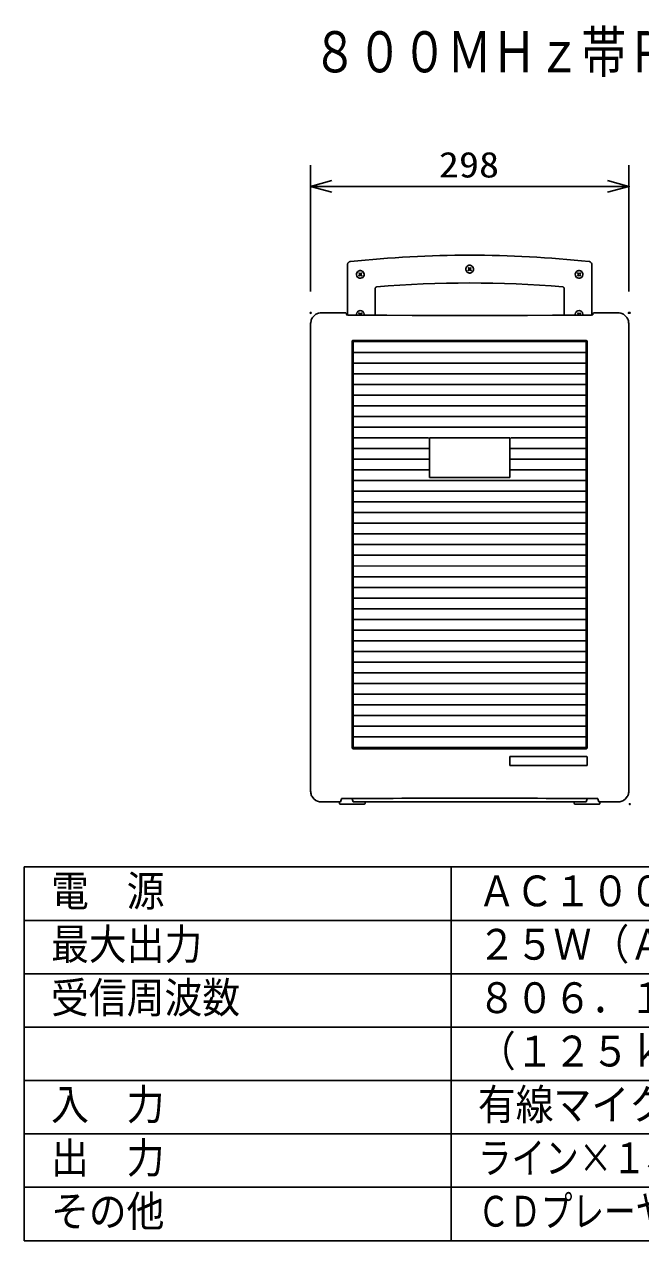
# Model space of a CAD drawing. Units: millimetres, scale not verified. Extents: x -63 to 62, y -57 to 57.
# Drawn here: x -62.7 to -5, y -56.5 to 57.4 of the extents above; entities that cross this region are included whole.
import ezdxf
from ezdxf.enums import TextEntityAlignment as Align

# ---------------------------------------------------------------- set-up
doc = ezdxf.new("R2010")
doc.units = ezdxf.units.MM
doc.header["$LTSCALE"] = 0.190236
doc.header["$PDMODE"] = 32
doc.header["$PDSIZE"] = 0.0951
for name, color, linetype in [('0-0_MOJI1', 2, 'Continuous'), ('0-2_GAIKEI', 1, 'Continuous'), ('0-3_WAKU', 3, 'Continuous'), ('0-4_DEFPOINTS', 7, 'Continuous')]:
    doc.layers.add(name, color=color, linetype=linetype)
doc.styles.add('ＭＳ ゴシック', font='')
doc.styles.get('ＭＳ ゴシック').set_extended_font_data('MS Gothic')

# ---------------------------------------------------------------- blocks, each defined once
blk = doc.blocks.new('_OPEN30')
at = {"layer": '0-4_DEFPOINTS'}
blk.add_line((0, 0), (-1, 0), dxfattribs=at)
blk.add_lwpolyline([(-1, 0.26795), (0, 0), (-1, -0.26795)], dxfattribs=at)

msp = doc.modelspace()

# ---------------------------------------------------------------- linework, layer by layer
at = {"layer": '0-2_GAIKEI', "color": 7}
for p, q in [((-32.4226, 34.9015), (-32.4226, 30.1896)), ((-32.1544, 35.1995), (-32.1879, 35.194)), ((-9.5226, 34.9015), (-9.5226, 30.1896)), ((-9.5226, 30.1896), (-9.5226, 34.1924)), ((-12.1226, 32.6727), (-12.1226, 30.169)), ((-34.874, 30.3876), (-32.6074, 30.3876)), ((-32.4954, 30.2013), (-32.5556, 30.3823)), ((-9.3895, 30.3823), (-9.4498, 30.2013)), ((-9.3378, 30.3876), (-7.0712, 30.3876)), ((-35.8726, -14.4125), (-35.8726, 29.389)), ((-6.0725, 29.389), (-6.0725, -14.4125)), ((-33.0703, -15.4125), (-34.8712, -15.4125)), ((-33.1831, -15.4125), (-33.1751, -15.5651)), ((-33.1252, -15.6125), (-30.82, -15.6125)), ((-32.9729, -15.1067), (-33.0704, -15.4073)), ((-32.0223, -15.1036), (-32.9228, -15.1036)), ((-31.8748, -15.4073), (-31.9723, -15.1067)), ((-10.0703, -15.4125), (-31.8748, -15.4125)), ((-30.7701, -15.5651), (-30.7621, -15.4125)), ((-11.183, -15.4125), (-11.175, -15.5651)), ((-11.1251, -15.6125), (-8.82, -15.6125)), ((-9.9729, -15.1067), (-10.0703, -15.4073)), ((-9.0223, -15.1036), (-9.9228, -15.1036)), ((-8.8748, -15.4073), (-8.9722, -15.1067)), ((-7.0739, -15.4125), (-8.8748, -15.4125)), ((-8.7701, -15.5651), (-8.7621, -15.4125))]:
    msp.add_line(p, q, dxfattribs=at)
at = {"layer": '0-2_GAIKEI'}
for p, q in [((-21.0612, 34.5304), (-21.1237, 34.5951)), ((-21.1237, 34.3819), (-21.0612, 34.4466)), ((-21.0792, 34.6397), (-21.0145, 34.5772)), ((-21.0792, 34.3373), (-21.0145, 34.3999)), ((-21.046, 34.4885), (-21.0612, 34.5304)), ((-21.0612, 34.4466), (-21.046, 34.4885)), ((-21.0145, 34.5772), (-20.9726, 34.5619)), ((-21.0145, 34.3999), (-20.9726, 34.4151)), ((-20.9726, 34.5619), (-20.9307, 34.5772)), ((-20.9726, 34.4151), (-20.9307, 34.3999)), ((-20.9307, 34.5772), (-20.8659, 34.6397)), ((-20.9307, 34.3999), (-20.8659, 34.3373)), ((-20.8839, 34.5304), (-20.8992, 34.4885)), ((-20.8992, 34.4885), (-20.8839, 34.4466)), ((-20.8839, 34.5304), (-20.8214, 34.5951)), ((-20.8214, 34.3819), (-20.8839, 34.4466)), ((-31.3112, 34.0303), (-31.3738, 34.0951)), ((-31.3738, 33.8818), (-31.3112, 33.9465)), ((-31.3292, 34.1396), (-31.2645, 34.0771)), ((-31.3292, 33.8373), (-31.2645, 33.8998)), ((-31.296, 33.9884), (-31.3112, 34.0303)), ((-31.3112, 33.9465), (-31.296, 33.9884)), ((-31.2645, 34.0771), (-31.2226, 34.0618)), ((-31.2645, 33.8998), (-31.2226, 33.915)), ((-31.2226, 34.0618), (-31.1807, 34.0771)), ((-31.2226, 33.915), (-31.1807, 33.8998)), ((-31.1807, 34.0771), (-31.116, 34.1396)), ((-31.1807, 33.8998), (-31.116, 33.8373)), ((-31.1339, 34.0303), (-31.1492, 33.9884)), ((-31.1492, 33.9884), (-31.1339, 33.9465)), ((-31.1339, 34.0303), (-31.0714, 34.0951)), ((-31.0714, 33.8818), (-31.1339, 33.9465)), ((-10.8112, 34.0303), (-10.8737, 34.0951)), ((-10.8737, 33.8818), (-10.8112, 33.9465)), ((-10.8292, 34.1396), (-10.7645, 34.0771)), ((-10.8292, 33.8373), (-10.7645, 33.8998)), ((-10.796, 33.9884), (-10.8112, 34.0303)), ((-10.8112, 33.9465), (-10.796, 33.9884)), ((-10.7645, 34.0771), (-10.7226, 34.0618)), ((-10.7645, 33.8998), (-10.7226, 33.915)), ((-10.7226, 34.0618), (-10.6807, 34.0771)), ((-10.7226, 33.915), (-10.6807, 33.8998)), ((-10.6807, 34.0771), (-10.6159, 34.1396)), ((-10.6807, 33.8998), (-10.6159, 33.8373)), ((-10.6339, 34.0303), (-10.6492, 33.9884)), ((-10.6492, 33.9884), (-10.6339, 33.9465)), ((-10.6339, 34.0303), (-10.5714, 34.0951)), ((-10.5714, 33.8818), (-10.6339, 33.9465)), ((-31.3112, 30.2804), (-31.3738, 30.3451)), ((-31.3307, 30.1765), (-31.3112, 30.1966)), ((-31.3292, 30.3897), (-31.2645, 30.3271)), ((-31.296, 30.2385), (-31.3112, 30.2804)), ((-31.3112, 30.1966), (-31.296, 30.2385)), ((-31.2645, 30.3271), (-31.2226, 30.3119)), ((-31.2226, 30.3119), (-31.1807, 30.3271)), ((-31.1807, 30.3271), (-31.116, 30.3897)), ((-31.1339, 30.2804), (-31.1492, 30.2385)), ((-31.1492, 30.2385), (-31.1339, 30.1966)), ((-31.1339, 30.2804), (-31.0714, 30.3451)), ((-31.1135, 30.1754), (-31.1339, 30.1966)), ((-10.8112, 30.2804), (-10.8737, 30.3451)), ((-10.8317, 30.1754), (-10.8112, 30.1966)), ((-10.8292, 30.3897), (-10.7645, 30.3271)), ((-10.796, 30.2385), (-10.8112, 30.2804)), ((-10.8112, 30.1966), (-10.796, 30.2385)), ((-10.7645, 30.3271), (-10.7226, 30.3119)), ((-10.7226, 30.3119), (-10.6807, 30.3271)), ((-10.6807, 30.3271), (-10.6159, 30.3897)), ((-10.6339, 30.2804), (-10.6492, 30.2385)), ((-10.6492, 30.2385), (-10.6339, 30.1966)), ((-10.6339, 30.2804), (-10.5714, 30.3451)), ((-10.6145, 30.1765), (-10.6339, 30.1966)), ((-10.0516, 27.7069), (-31.8935, 27.7069)), ((-10.0516, 27.7069), (-10.0516, -10.3125)), ((-31.8935, 26.6859), (-10.0516, 26.6859)), ((-31.8935, 25.6859), (-10.0516, 25.6859)), ((-31.8935, 24.6859), (-10.0516, 24.6859)), ((-31.8935, 23.6859), (-10.0516, 23.6859)), ((-31.8935, 22.6859), (-10.0516, 22.6859)), ((-31.8935, 21.6859), (-10.0516, 21.6859)), ((-31.8935, 20.6859), (-10.0516, 20.6859)), ((-10.0516, 19.6859), (-31.8935, 19.6859)), ((-31.8935, 18.6859), (-24.833, 18.6859)), ((-24.7476, 14.9859), (-24.7476, 18.6859)), ((-24.7476, 18.6859), (-17.1976, 18.6859)), ((-17.1976, 14.9859), (-17.1976, 18.6859)), ((-17.1122, 18.6859), (-10.0516, 18.6859)), ((-31.8935, 17.6859), (-24.833, 17.6859)), ((-10.0516, 17.6859), (-17.1122, 17.6859)), ((-31.8935, 16.6859), (-24.833, 16.6859)), ((-17.1122, 16.6859), (-10.0516, 16.6859)), ((-31.8935, 15.6859), (-24.833, 15.6859)), ((-17.1976, 14.9859), (-24.7476, 14.9859)), ((-17.1122, 15.6859), (-10.0516, 15.6859)), ((-31.8935, 14.6859), (-10.0516, 14.6859)), ((-10.0516, 13.6841), (-31.8935, 13.6832)), ((-10.0516, 12.6841), (-31.8935, 12.6832)), ((-10.0516, 11.6841), (-31.8935, 11.6832)), ((-31.8935, 10.6859), (-10.0516, 10.6859)), ((-31.8935, 9.6859), (-10.0516, 9.6859)), ((-10.0516, 8.684), (-31.8935, 8.6837)), ((-31.8935, 7.6859), (-10.0516, 7.6859)), ((-10.0516, 6.684), (-31.8935, 6.6832)), ((-10.0516, 5.684), (-31.8935, 5.6831)), ((-10.0516, 4.684), (-31.8935, 4.6838)), ((-31.8935, 3.6858), (-10.0516, 3.6858)), ((-31.8935, 2.6858), (-10.0516, 2.6858)), ((-31.8935, 1.6858), (-10.0516, 1.6858)), ((-10.0516, 0.684), (-31.8935, 0.6836)), ((-31.8935, -0.3142), (-10.0516, -0.3142)), ((-31.8935, -1.3142), (-10.0516, -1.3142)), ((-10.0516, -2.316), (-31.8935, -2.3168)), ((-31.8935, -3.3142), (-10.0516, -3.3142)), ((-10.0516, -4.316), (-31.8935, -4.3163)), ((-31.8935, -5.3142), (-10.0516, -5.3142)), ((-31.8935, -6.3142), (-10.0516, -6.3142)), ((-31.8935, -7.3142), (-10.0516, -7.3142)), ((-31.8935, -8.3142), (-10.0516, -8.3142)), ((-31.8935, -9.3142), (-10.0516, -9.3142)), ((-17.2226, -11.9625), (-17.2226, -11.2125)), ((-10.0226, -11.1625), (-17.1726, -11.1625)), ((-9.9726, -11.2125), (-9.9726, -11.9625)), ((-17.1726, -12.0125), (-10.0226, -12.0125))]:
    msp.add_line(p, q, dxfattribs=at)
at = {"layer": '0-2_GAIKEI', "color": 7}
for points in [[(-32.4131, 34.9764), (-32.4174, 34.9565), (-32.4206, 34.9364), (-32.422, 34.919), (-32.4226, 34.9015)], [(-32.1879, 35.194), (-32.2201, 35.1842), (-32.2513, 35.1723), (-32.295, 35.1472), (-32.3338, 35.1145), (-32.3668, 35.0761), (-32.3923, 35.0328), (-32.4036, 35.005), (-32.4131, 34.9764)], [(-9.5226, 34.9015), (-9.5233, 34.919), (-9.5246, 34.9364), (-9.5344, 34.9858), (-9.5528, 35.0328), (-9.5787, 35.076), (-9.6114, 35.1145), (-9.6501, 35.1473), (-9.6938, 35.1723), (-9.7413, 35.1884), (-9.7907, 35.1995)], [(-29.8226, 30.169), (-29.8226, 32.6727), (-29.8221, 32.683), (-29.8212, 32.6933), (-29.8158, 32.7179), (-29.806, 32.7412), (-29.7926, 32.7625), (-29.7759, 32.7814), (-29.7562, 32.7974), (-29.7341, 32.8094), (-29.7102, 32.817), (-29.6853, 32.822)], [(-12.2598, 32.822), (-12.2496, 32.8206), (-12.2394, 32.8188), (-12.2154, 32.8114), (-12.1929, 32.7997), (-12.1728, 32.7846), (-12.1554, 32.7663), (-12.1411, 32.7454), (-12.131, 32.7223), (-12.1255, 32.6979), (-12.1226, 32.6727)], [(-34.874, 30.3876), (-34.9841, 30.3791), (-35.1317, 30.3538), (-35.2181, 30.3277), (-35.2957, 30.2943), (-35.3723, 30.2541), (-35.4467, 30.2073), (-35.5162, 30.1541), (-35.5803, 30.0953), (-35.6391, 30.0311), (-35.6923, 29.9617), (-35.7391, 29.8873), (-35.7794, 29.8106), (-35.8127, 29.733), (-35.8388, 29.6467), (-35.8641, 29.499), (-35.8726, 29.389)], [(-32.5851, 30.3823), (-32.5878, 30.3835), (-32.5916, 30.385), (-32.5958, 30.3863), (-32.6001, 30.387), (-32.6043, 30.3874), (-32.6074, 30.3876)], [(-32.4954, 30.2013), (-32.4932, 30.1996), (-32.4893, 30.198), (-32.4797, 30.1955), (-32.4713, 30.1945), (-32.457, 30.1929), (-32.4418, 30.1912), (-32.3669, 30.1857), (-32.2954, 30.1835), (-32.2347, 30.1821), (-32.1649, 30.181), (-32.1494, 30.1809), (-32.1386, 30.1808)], [(-32.1386, 30.1808), (-30.7094, 30.1735), (-28.7442, 30.1651), (-26.377, 30.1572), (-23.7418, 30.1514), (-20.9726, 30.1491), (-18.2034, 30.1514), (-15.5682, 30.1572), (-13.201, 30.1651), (-11.2358, 30.1735), (-9.8065, 30.1808)], [(-9.8065, 30.1808), (-9.7957, 30.1809), (-9.7803, 30.181), (-9.7105, 30.1821), (-9.6497, 30.1835), (-9.5783, 30.1857), (-9.5033, 30.1912), (-9.4882, 30.1929), (-9.4739, 30.1945), (-9.4654, 30.1955), (-9.4558, 30.198), (-9.4519, 30.1996), (-9.4498, 30.2013)], [(-9.3378, 30.3876), (-9.3409, 30.3874), (-9.3451, 30.387), (-9.3494, 30.3863), (-9.3536, 30.385), (-9.3573, 30.3835), (-9.3601, 30.3823)], [(-6.0725, 29.389), (-6.081, 29.499), (-6.1063, 29.6467), (-6.1325, 29.733), (-6.1658, 29.8106), (-6.206, 29.8873), (-6.2529, 29.9617), (-6.306, 30.0311), (-6.3649, 30.0953), (-6.429, 30.1541), (-6.4984, 30.2073), (-6.5729, 30.2541), (-6.6495, 30.2943), (-6.7271, 30.3277), (-6.8134, 30.3538), (-6.9611, 30.3791), (-7.0712, 30.3876)], [(-35.8726, -14.4125), (-35.8688, -14.4858), (-35.8574, -14.5862), (-35.8384, -14.6751), (-35.8122, -14.7545), (-35.7791, -14.834), (-35.7384, -14.9125), (-35.5751, -15.1201), (-35.3719, -15.2785), (-35.2234, -15.3522), (-35.0451, -15.3973), (-34.9437, -15.4087), (-34.8712, -15.4125)], [(-7.0739, -15.4125), (-7.0014, -15.4087), (-6.9, -15.3973), (-6.7217, -15.3522), (-6.5732, -15.2785), (-6.3701, -15.1201), (-6.2067, -14.9125), (-6.1661, -14.834), (-6.1329, -14.7545), (-6.1067, -14.6751), (-6.0878, -14.5862), (-6.0763, -14.4858), (-6.0725, -14.4125)], [(-32.9228, -15.1036), (-32.9229, -15.1036), (-32.9229, -15.1036), (-32.9276, -15.1036), (-32.9316, -15.1037), (-32.9396, -15.1038), (-32.9479, -15.104), (-32.9571, -15.1044), (-32.9662, -15.1052), (-32.9681, -15.1054), (-32.9699, -15.1057), (-32.971, -15.1058), (-32.9722, -15.1062), (-32.9726, -15.1065), (-32.9729, -15.1067)], [(-31.9723, -15.1067), (-31.9725, -15.1065), (-31.973, -15.1062), (-31.9742, -15.1058), (-31.9753, -15.1057), (-31.9771, -15.1054), (-31.979, -15.1052), (-31.9883, -15.1044), (-31.9973, -15.104), (-32.005, -15.1038), (-32.0136, -15.1037), (-32.0187, -15.1036), (-32.0223, -15.1036)], [(-9.9228, -15.1036), (-9.9228, -15.1036), (-9.9229, -15.1036), (-9.9276, -15.1036), (-9.9316, -15.1037), (-9.9395, -15.1038), (-9.9479, -15.104), (-9.957, -15.1044), (-9.9662, -15.1052), (-9.9681, -15.1054), (-9.9699, -15.1057), (-9.9709, -15.1058), (-9.9721, -15.1062), (-9.9726, -15.1065), (-9.9729, -15.1067)], [(-8.9722, -15.1067), (-8.9725, -15.1065), (-8.973, -15.1062), (-8.9742, -15.1058), (-8.9753, -15.1057), (-8.977, -15.1054), (-8.9789, -15.1052), (-8.9883, -15.1044), (-8.9972, -15.104), (-9.0049, -15.1038), (-9.0136, -15.1037), (-9.0186, -15.1036), (-9.0222, -15.1036)]]:
    msp.add_lwpolyline(points, dxfattribs=at)
at = {"layer": '0-2_GAIKEI'}
for points in [[(-31.4808, 34.2384), (-31.4339, 34.2778), (-31.3835, 34.3115), (-31.3277, 34.3347), (-31.2681, 34.3472), (-31.2074, 34.3495), (-31.1474, 34.3416), (-31.0892, 34.3233), (-31.0352, 34.2952), (-31.0265, 34.2895), (-31.0179, 34.2836)], [(-20.6147, 34.4492), (-20.6276, 34.3898), (-20.6464, 34.3326), (-20.6751, 34.2802), (-20.7129, 34.2334), (-20.7582, 34.1927), (-20.8094, 34.1601), (-20.8662, 34.1365), (-20.9261, 34.1232), (-20.9858, 34.1203), (-21.0451, 34.1276), (-21.1013, 34.1444), (-21.1539, 34.1702), (-21.2027, 34.2053), (-21.2452, 34.248), (-21.2816, 34.2988), (-21.3081, 34.3551), (-21.3212, 34.4015), (-21.3305, 34.4492)], [(-21.2051, 34.7624), (-21.1546, 34.797), (-21.1012, 34.8257), (-21.0434, 34.8434), (-20.9828, 34.85), (-20.9222, 34.8464), (-20.8633, 34.8326), (-20.8071, 34.8088), (-20.7561, 34.7756), (-20.748, 34.769), (-20.74, 34.7624)], [(-10.9272, 34.2836), (-10.8736, 34.3132), (-10.8176, 34.3365), (-10.7584, 34.3485), (-10.6975, 34.3492), (-10.6375, 34.3397), (-10.5802, 34.3203), (-10.5266, 34.2911), (-10.4791, 34.2531), (-10.4717, 34.2458), (-10.4644, 34.2384)], [(-31.9947, -10.3125), (-31.9947, 27.6876), (-31.9924, 27.7076), (-31.988, 27.7271), (-31.9799, 27.7455), (-31.9686, 27.7622), (-31.9548, 27.7768), (-31.9388, 27.789), (-31.9208, 27.7985), (-31.9016, 27.8045), (-31.8882, 27.8065), (-31.8746, 27.8076), (-10.0705, 27.8076), (-10.0503, 27.8052), (-10.0306, 27.8008), (-10.0121, 27.7926), (-9.9952, 27.781), (-9.9806, 27.767), (-9.9684, 27.7507), (-9.9591, 27.7326), (-9.9533, 27.7133), (-9.9515, 27.7005), (-9.9505, 27.6876), (-9.9505, -10.3125), (-9.9528, -10.3326), (-9.9572, -10.3521), (-9.9652, -10.3704), (-9.9765, -10.3872), (-9.9904, -10.4018), (-10.0064, -10.4139), (-10.0243, -10.4234), (-10.0436, -10.4294), (-10.0569, -10.4314), (-10.0705, -10.4325), (-31.8746, -10.4325), (-31.8949, -10.4301), (-31.9145, -10.4257), (-31.9331, -10.4175), (-31.9499, -10.406), (-31.9646, -10.3919)], [(-10.0516, -10.3125), (-31.8935, -10.3125), (-31.8935, 27.7069)], [(-31.9646, -10.3919), (-31.9767, -10.3756), (-31.986, -10.3576), (-31.9919, -10.3382), (-31.9937, -10.3254), (-31.9947, -10.3125)], [(-17.1726, -11.1625), (-17.181, -11.1635), (-17.1891, -11.1653), (-17.1968, -11.1687), (-17.2038, -11.1735), (-17.2099, -11.1793), (-17.215, -11.186), (-17.2189, -11.1935), (-17.2214, -11.2016), (-17.2221, -11.207), (-17.2226, -11.2125)], [(-9.9726, -11.2125), (-9.9735, -11.2041), (-9.9753, -11.196), (-9.9787, -11.1884), (-9.9834, -11.1814), (-9.9892, -11.1753), (-9.9958, -11.1702), (-10.0033, -11.1663), (-10.0113, -11.1638), (-10.0169, -11.1629), (-10.0226, -11.1625)], [(-17.2226, -11.9625), (-17.2216, -11.9709), (-17.2198, -11.979), (-17.2164, -11.9867), (-17.2116, -11.9937), (-17.2058, -11.9998), (-17.1991, -12.0049), (-17.1916, -12.0088), (-17.1836, -12.0113), (-17.1781, -12.0121), (-17.1726, -12.0125)], [(-10.0226, -12.0125), (-10.0141, -12.0115), (-10.0059, -12.0097), (-9.9982, -12.0062), (-9.9912, -12.0014), (-9.9851, -11.9956), (-9.98, -11.9888), (-9.9762, -11.9813), (-9.9737, -11.9732), (-9.973, -11.9679), (-9.9726, -11.9625)], [(-20.9726, -15.0639), (-21.7684, -15.0644), (-22.5643, -15.0649), (-23.3602, -15.0656), (-24.156, -15.0666), (-24.9519, -15.0678), (-25.7466, -15.0694), (-26.5414, -15.0714), (-27.3361, -15.0738), (-28.1309, -15.0765), (-28.9256, -15.0796), (-29.7182, -15.0831), (-30.5107, -15.0869), (-31.3032, -15.0909), (-32.0957, -15.095), (-32.8882, -15.0993)], [(-9.0569, -15.0993), (-9.8494, -15.095), (-10.642, -15.0909), (-11.4345, -15.0869), (-12.227, -15.0831), (-13.0195, -15.0796), (-13.8143, -15.0765), (-14.609, -15.0738), (-15.4038, -15.0714), (-16.1985, -15.0694), (-16.9933, -15.0678), (-17.7891, -15.0666), (-18.585, -15.0656), (-19.3808, -15.0649), (-20.1767, -15.0644), (-20.9726, -15.0639)]]:
    msp.add_lwpolyline(points, dxfattribs=at)
at = {"layer": '0-2_GAIKEI', "color": 7}
for centre, radius, start, end in [((-20.9726, -70.8077), 106.5953, 83.97859, 96.02141), ((-20.9726, -70.8077), 103.9953, 85.1941, 94.8059), ((-33.1252, -15.5625), 0.05, 183, 270), ((-30.82, -15.5625), 0.05, 270, 357), ((-11.1251, -15.5625), 0.05, 183, 270), ((-8.82, -15.5625), 0.05, 270, 357)]:
    msp.add_arc(centre, radius, start, end, dxfattribs=at)
at = {"layer": '0-2_GAIKEI'}
for centre, radius, start, end in [((-31.2226, 33.9875), 0.36, 135.82571, 55.34695), ((-20.9726, 34.4876), 0.36, 130.23938, 186.12547), ((-20.9726, 34.4885), 0.185, 125.20058, 144.79942), ((-20.9726, 34.4885), 0.185, 215.20058, 234.79942), ((-20.9726, 34.4885), 0.185, 35.20058, 54.79942), ((-20.9726, 34.4885), 0.185, 305.20058, 324.79942), ((-20.9726, 34.4876), 0.36, 353.87453, 49.76062), ((-10.7226, 33.9875), 0.36, 124.65305, 44.17429), ((-31.2226, 33.9884), 0.185, 125.20058, 144.79942), ((-31.2226, 33.9884), 0.185, 215.20058, 234.79942), ((-31.2226, 33.9884), 0.185, 35.20058, 54.79942), ((-31.2226, 33.9884), 0.185, 305.20058, 324.79942), ((-10.7226, 33.9884), 0.185, 125.20058, 144.79942), ((-10.7226, 33.9884), 0.185, 215.20058, 234.79942), ((-10.7226, 33.9884), 0.185, 35.20058, 54.79942), ((-10.7226, 33.9884), 0.185, 305.20058, 324.79942), ((-31.2226, 30.2376), 0.36, 349.82807, 189.57342), ((-31.2226, 30.2385), 0.185, 125.20058, 144.79942), ((-31.2226, 30.2385), 0.185, 35.20058, 54.79942), ((-10.7226, 30.2376), 0.36, 350.42658, 190.17193), ((-10.7226, 30.2385), 0.185, 125.20058, 144.79942), ((-10.7226, 30.2385), 0.1145, 208.37785, 213.39314), ((-10.7226, 30.2385), 0.1145, 327.18057, 331.62211), ((-10.7226, 30.2385), 0.185, 35.20058, 54.79942)]:
    msp.add_arc(centre, radius, start, end, dxfattribs=at)
at = {"layer": '0-3_WAKU'}
for p, q in [((-35.8726, 32.3827), (-35.8726, 44.2368)), ((-6.0725, 32.3827), (-6.0725, 44.2368)), ((-33.8726, 42.2368), (-8.0725, 42.2368))]:
    msp.add_line(p, q, dxfattribs=at)
at = {"layer": '0-3_WAKU', "color": 4}
for p, q in [((62.3001, -21.5), (-62.7001, -21.5)), ((-62.7001, -21.5), (-62.7001, -56.5001)), ((-22.7, -56.5001), (-22.7, -21.5)), ((-62.7001, -56.5001), (62.3001, -56.5001))]:
    msp.add_line(p, q, dxfattribs=at)
at = {"layer": '0-3_WAKU', "color": 1}
for p, q in [((-62.7001, -26.5), (62.3001, -26.5)), ((-62.7001, -31.5001), (62.3001, -31.5001)), ((-62.7001, -36.5001), (62.3001, -36.5001)), ((-62.7001, -41.5001), (62.3001, -41.5001)), ((-62.7001, -46.5001), (62.3001, -46.5001)), ((-62.7001, -51.5001), (62.3001, -51.5001))]:
    msp.add_line(p, q, dxfattribs=at)
at = {"layer": '0-4_DEFPOINTS'}
for p in [(-6.0725, 42.2368), (-35.8726, 30.3827), (-6.0725, 30.3827), (-5.9748, 30.3876), (-5.9748, -15.6125)]:
    msp.add_point(p, dxfattribs=at)

# ---------------------------------------------------------------- block references
at = {"layer": '0-3_WAKU', "xscale": 2, "yscale": 2, "rotation": 180}
msp.add_blockref('_OPEN30', (-35.8726, 42.2368), dxfattribs=at)
at = {"layer": '0-3_WAKU', "xscale": 2, "yscale": 2}
msp.add_blockref('_OPEN30', (-6.0725, 42.2368), dxfattribs=at)

# ---------------------------------------------------------------- texts
at = {"layer": '0-0_MOJI1', "style": 'ＭＳ ゴシック'}
for s, height, width, p in [('８００ＭＨｚ帯ＰＬＬポータブルワイヤレスアンプ', 3.848, 0.8, (-35.7001, 51.7599)), ('電\u3000源', 2.887, 0.9, (-60.2001, -26.0552)), ('ＡＣ１００Ｖ\u3000５０／６０Ｈｚ', 2.887, 0.9, (-20.2, -26.0552)), ('最大出力', 2.887, 0.9, (-60.2001, -31.0552)), ('２５Ｗ（ＡＣ１００Ｖ時）', 2.887, 0.9, (-20.2, -31.0552)), ('受信周波数', 2.887, 0.9, (-60.2001, -36.0552)), ('８０６．１２５ＭＨｚ～８０９．７５０ＭＨｚ', 2.887, 0.9, (-20.2, -36.0552)), ('（１２５ｋＨｚ間隔３０チャンネル）', 2.887, 0.9, (-20.2, -41.0552)), ('入\u3000力', 2.887, 0.9, (-60.2001, -46.0552)), ('有線マイク×１、モノラル予備×１、外部入力×１', 2.887, 0.9, (-20.2, -46.0552)), ('出\u3000力', 2.887, 0.9, (-60.2001, -51.0552)), ('ライン×１、外部スピーカー×１、内蔵スピーカー×１', 2.887, 0.8, (-20.2, -51.0552)), ('その他', 2.887, 0.9, (-60.2001, -56.0552)), ('ＣＤプレーヤー内蔵、有線・ワイヤレスマイク同時使用可', 2.887, 0.75, (-20.2, -56.0552))]:
    msp.add_text(s, height=height, dxfattribs=dict(at, width=width)).set_placement(p, align=Align.BOTTOM_LEFT)
at = {"layer": '0-3_WAKU', "style": 'ＭＳ ゴシック', "width": 1.15}
msp.add_text('298', height=2.406, dxfattribs=at).set_placement((-23.8597, 42.3464), align=Align.BOTTOM_LEFT)

doc.saveas('drawing.dxf')
